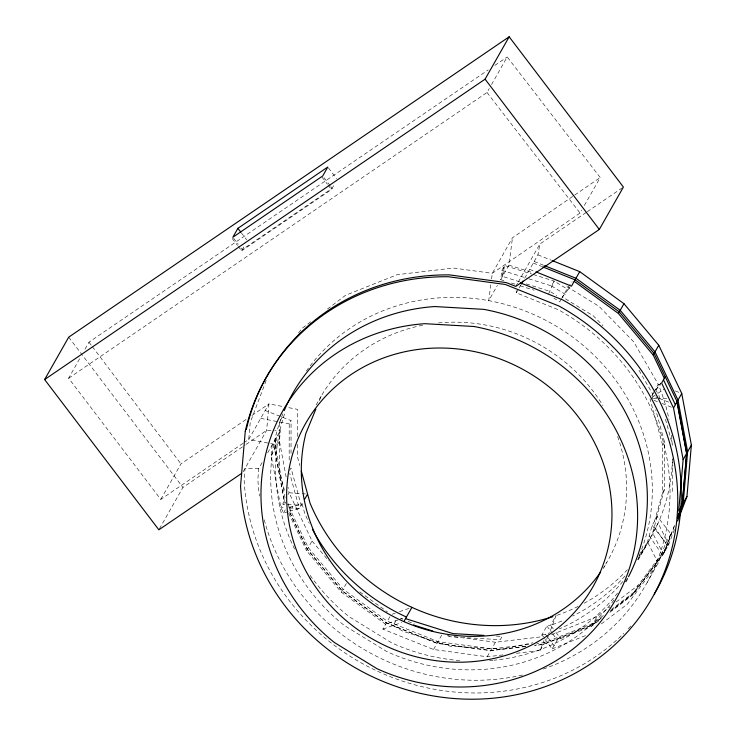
<?xml version="1.0" encoding="UTF-8"?>
<svg xmlns="http://www.w3.org/2000/svg" width="736" height="736" viewBox="0 0 736 736"><rect width="100%" height="100%" fill="white"/><g stroke="black" fill="none" stroke-linecap="round" stroke-linejoin="round"><path stroke-width="0.55" stroke-dasharray="3.68 2.76" d="M289.184 459.963L289.211 423.844L291.06 420.596L265.181 410.495M291.033 453.33L291.06 420.596M297.427 444.323L297.408 456.734L299.81 465.52M297.436 436.42L297.454 409.336L287.583 407.45M654.497 521.281L662.612 492.66L662.658 445.262L649.98 398.746M656.346 518.034L664.452 489.403L664.507 442.005L655.748 409.888M672.253 491.51L672.29 458.786M262.117 462.613L258.787 468.482L257.867 479.164A209.484 195.702 29.6 0 0 259.468 496.101M288.273 511.64L283.516 512.946L280.821 507.279L271.207 455.676L272.127 444.995M275.586 438.904L274.666 449.576L284.28 501.188L285.255 503.24M275.715 438.684L274.795 449.365L284.4 500.968L285.384 503.019M276.607 437.101L275.696 447.782L285.301 499.385L280.821 507.279L285.053 507.582M286.138 477.066L279.45 441.168L280.37 430.486L274.657 430.422M490.811 284.712L488.741 300.656L497.416 285.375M491.556 279.018L492.292 273.323L512.477 237.802L573.804 195.675M503.912 280.664L500.673 279.643L501.888 270.333L504.629 265.503L531.576 273.976M519.782 281.851L502.522 276.396L503.737 267.085M500.673 279.643L508.916 265.135L512.477 237.802M543.278 669.061A209.484 195.702 29.6 0 0 669.87 500.646A209.484 195.702 29.6 0 0 558.136 309.644L516.341 292.845L516.727 290.683M524.685 278.171L537.924 254.849L539.865 244.03L586.38 212.318M502.522 276.396L504.629 265.503M609.813 612.361L632.629 595.001L663.283 554.07L670.928 533.95L657.239 516.451L652.142 525.43L647.487 541.862A191.323 178.738 29.6 0 1 637.468 561.071M657.239 516.451L652.584 532.882A191.323 178.738 29.6 0 1 637.588 559.802M516.488 653.301L540.15 650.495L543.886 640.568M550.408 630.623L556.057 615.618L550.565 625.296L546.912 626.032L541.816 635.012L544.401 638.489M266.211 380.429L250.203 422.584L248.759 439.401L244.03 442.63M670.928 533.95L665.822 542.929L658.186 563.049L647.202 582.388M664.001 552.81L675.427 522.827M674.305 526.562L665.022 551.006L634.368 591.946L611.561 609.298M674.434 529.515L668.785 544.392L663.283 554.07L652.584 532.882L658.085 523.204L668.785 544.392L638.13 585.322L632.629 595.001M319.341 400.642L321.264 395.95A165.25 154.376 29.6 0 1 424.884 324.824M243.082 443.274L160.779 499.404L68.641 378.23L80.5 357.199M85.017 349.186L88.964 342.176L488.235 69.902M238.225 246.413L241.583 250.847L245.079 244.702M241.583 250.847L331.476 189.548L334.402 184.396M160.779 499.404L180.955 463.882L246.229 419.364M159.427 528.825L182.933 487.434L245.024 445.096M243.092 471.84L266.662 430.339L268.934 403.88L283.194 406.612M282.247 417.156L279.505 421.986L279.524 472.392L285.145 492.826M267.683 452.824L280.37 430.486M271.207 455.676L279.45 441.168M68.641 378.23L487.02 92.488L489.265 88.541M491.51 84.594L507.205 56.966L600.226 177.532L583.97 206.144M316.176 404.901L321.264 395.95M289.625 470.433L291.014 467.995L301.199 505.347L285.936 504.261M287.988 494.666L289.064 492.77L288.015 487.158M283.516 512.946L286.267 508.116M289.119 507.334L302.091 503.764L299.35 508.594L290.177 511.115L292.919 506.285M398.056 619.951L385.609 624.284L341.357 592.232L306.553 550.675L312.055 540.997L289.064 492.77L305.412 493.93M341.357 592.232L346.325 583.492M515.789 286.405L517.776 282.909M518.273 282.035L539.865 244.03M516.341 292.845L518.567 288.935M519.119 287.951L520.794 285.016M327.41 309.083L345.543 295.292L397.173 274.694L453.348 268.033L492.292 273.323L580.042 213.054L581.725 210.091M528.825 278.806L551.457 285.927L554.199 281.097L568.054 289.561L570.106 286.81M548.614 293.82L554.199 281.097L532.652 274.316M561.163 299.34L559.774 301.778L553.96 298.209M561.623 298.531L568.017 287.27L572.148 281.75M502.964 654.902L487.186 656.779L433.532 649.483L382.858 629.114L390.034 616.492M395.968 620.678L393.226 625.508L402.868 631.24L450.349 646.236L502.062 649.078L532.882 642.804M433.532 649.483L441.775 634.975M487.186 656.779L495.429 642.261L543.886 636.52M654.718 391.248L651.82 395.499L652.731 398.82M653.77 392.067L658.223 384.238L633.678 341.78L598.948 306.268L565.11 285.485M540.15 650.495L548.394 635.987M662.658 445.262L664.507 442.005M545.045 639.354L552.138 648.922L557.244 639.943L591.569 626.244L600.696 619.307M603.299 568.542L606.694 562.571M662.612 492.66L664.452 489.403M591.569 626.244L597.062 616.566L609.84 606.85M638.471 557.732L647.487 541.862L658.186 563.049L627.532 603.98L601.064 624.119M655.408 390.328L660.891 382.95M653.191 393.65L651.82 395.499L658.242 398.02M655.942 389.96L660.735 383.502M568.054 289.561L562.46 297.05L593.446 315.946L602.922 325.634M298.595 332.948L301.99 328.431L311.061 321.522M664.13 552.589L633.346 593.74L610.53 611.101M616.225 601.984L638.13 585.322M603.345 615.544L593.308 623.18L544.631 642.602L536.746 643.54M601.533 617.826L592.406 624.763L543.729 644.184L534.722 645.251M610.659 610.88L633.475 593.529M600.493 618.737L592.287 624.984L543.61 644.405L534.594 645.472M574.752 195.031L600.226 177.532M494.868 65.375L507.205 56.966M251.905 415.49L268.934 403.88L248.759 439.401L269.597 443.394M245.971 444.452L266.662 430.339L273.516 430.413M587.328 211.664L622.454 187.717M652.584 396.971L655.196 395.186M657.8 393.41L664.415 388.902M551.568 634.717L597.062 616.566M552.138 648.922L586.463 635.223M392.141 614.238L395.269 613.152M399.427 611.708L411.921 607.356M399.105 619.583L404.331 617.762M382.858 629.114L401.58 622.592M541.816 635.012L545.459 634.276A191.323 178.738 29.6 0 0 549.746 632.758M528.853 644.469L491.666 648.885L438.021 641.59L387.348 621.221L343.096 589.168L308.292 547.612L287.748 504.519M525.706 646.328L490.765 650.468L437.12 643.172L386.446 622.803L342.203 590.75L307.39 549.194L288.806 510.204M525.578 646.539L490.645 650.679L437 643.384L386.326 623.024L342.074 590.971L307.271 549.415L288.687 510.425M653.246 398.691L658.683 398.608M666.669 398.48L659.778 398.59L658.84 395.204M258.787 468.482L245.079 468.335L244.104 479.66A222.198 207.58 29.6 0 0 388.222 675.869A222.198 207.58 29.6 0 0 623.769 633.374M496.441 636.097L502.164 636.428L500.314 639.676L463.726 637.578M458.013 637.247L451.15 636.861L447.911 635.84M284.841 504.188L282.661 504.031L285.43 505.411M289.285 507.877L299.35 508.594L289.763 473.441M447.368 635.729L449.604 636.033M454.075 636.64L495.429 642.261M260.691 418.388L289.211 423.844M270.701 443.596L277.279 444.857M501.888 270.333L527.749 278.466M508.916 265.135L532.652 272.633M526.258 283.894L549.994 291.392L556.775 295.55M511.465 283.056L515.78 284.418M520.094 285.78L534.124 290.205M660.358 385.075L658.223 384.238A191.323 178.738 29.6 0 1 669.024 419.52M675.344 390.954L679.622 392.638M659.318 398.434L668.941 402.215M653.991 400.32L658.002 401.893M662.05 403.484L671.434 407.174M537.924 254.849L551.512 260.305M534.17 261.464L543.573 265.245M533.269 263.046L541.632 266.404M529.681 269.358L534.906 271.455M400.605 618.424L402.721 619.27M407.992 621.396L414.331 623.935M289.11 507.242L290.95 508.162M551.457 285.927L565.312 294.391M359.766 591.9L387.421 611.929M312.055 540.997L328.725 560.906M652.142 525.43L665.822 542.929M487.02 92.488L580.042 213.054M328.468 167.918L336.545 178.554M324.079 177.735L330.133 185.702M330.804 186.585L332.157 188.361L242.264 249.66L240.92 247.885M322.055 177.146L327.437 184.23M328.109 185.113L331.476 189.548M553.251 628.838L550.565 625.296A191.323 178.738 29.6 0 0 564.374 619.942M555.947 632.38L560.657 638.581M241.27 232.769L246.661 239.853M545.459 634.276L547.483 636.934M548.154 637.818L555.551 647.56M233.514 238.142L238.225 244.343M232.162 238.446L237.553 245.53M68.706 337.171L182.933 487.434M88.964 342.176L91.733 345.837M92.423 346.748L180.955 463.882M546.912 626.032L552.083 632.988M552.727 633.852L557.244 639.943M654.295 526.829L666.788 544.852M649.198 535.808L661.692 553.831M656.107 390.503L657.239 392.444M638.995 370.263L652.657 394.018M288.742 513.305L306.553 550.675M665.464 419.272L672.308 444.112M288.107 503.58L290.177 511.115M302.091 503.764L304.594 512.928A191.323 178.738 29.6 0 0 309.267 523.232M617.642 436.494A165.25 154.376 29.6 0 1 603.778 567.327M438.454 322.929A165.25 154.376 29.6 0 1 602.931 405.573M617.541 593.05A191.323 178.738 29.6 0 1 494.012 660.21M492.881 660.321A191.323 178.738 29.6 0 1 489.504 660.606M459.761 660.56A191.323 178.738 29.6 0 1 391.736 642.878L349.186 616.74A191.323 178.738 29.6 0 1 309.736 574.761M294.584 549.074A191.323 178.738 29.6 0 1 285.421 411.433M306.351 370.999A191.323 178.738 29.6 0 1 551.485 323.408A191.323 178.738 29.6 0 1 638.36 557.686M613.971 599.932A191.323 178.738 29.6 0 1 386.796 651.581L344.236 625.444A191.323 178.738 29.6 0 1 282.9 413.733M630.78 626.023A222.198 207.58 29.6 0 1 626.925 630.154M522.45 675.032A209.484 195.702 29.6 0 1 263.939 518.659M627.44 569.664A191.323 178.738 29.6 0 1 584.237 603.207M578.165 606.381A191.323 178.738 29.6 0 1 557.134 615.25M671.444 435.234A191.323 178.738 29.6 0 1 672.262 445.427M672.428 459.089A191.323 178.738 29.6 0 1 639.096 555.708M625.002 575.966A191.323 178.738 29.6 0 1 572.663 616.06M622.858 581.495A191.323 178.738 29.6 0 1 559.277 628.921"/><path stroke-width="1.1" d="M665.224 376.749L661.636 383.06L673.523 407.992L683.128 459.595L678.702 511.069L686.946 496.561L691.371 445.087L681.757 393.475L658.766 345.258L623.962 303.701L579.72 271.648L552.552 260.728M682.162 504.979L686.587 453.505L676.982 401.893M677.322 517.73L682.29 504.758L686.716 453.284L677.102 401.681L654.111 353.455L619.307 311.898L575.055 279.846L542.671 266.828M677.534 518.061L683.183 503.176L687.608 451.702L678.003 400.099L655.012 351.872L620.209 310.316L575.957 278.263L544.612 265.668M677.663 521.005L686.946 496.561M315.873 409.06L305.918 433.265A165.25 154.376 29.6 0 0 399.758 619.73A165.25 154.376 29.6 0 0 600.668 572.001M241.647 473.358L158.866 529.81L44.629 379.546L68.706 337.171L509.165 36.8L623.401 187.064L599.325 229.439L515.789 286.405L506.368 282.624L449.457 274.887A222.198 207.58 29.6 0 0 246.312 429.438M237.903 228.335L232.843 237.259L322.727 175.959L327.796 167.035L237.903 228.335L240.598 231.877M44.629 379.546L485.088 79.175L509.165 36.8M304.842 498.925L307.593 494.086M521.346 284.041L523.011 281.106M579.72 271.648L571.476 286.157L535.955 271.878M404.138 621.055L411.921 607.356M664.323 378.341L653.209 355.037L618.406 313.481L623.962 303.701M653.209 355.037L658.766 345.258M673.523 407.992L681.757 393.475M683.128 459.595L691.371 445.087M483.865 635.38L452.999 633.604L405.518 618.617M413.384 624.938L432.805 631.065M520.389 282.882L562.598 299.846A222.198 207.58 29.6 0 1 654.304 594.035M574.218 281.327L618.406 313.481M485.088 79.175L599.325 229.439M663.486 379.813L675.363 404.736M301.3 471.012L310.086 503.249A191.323 178.738 29.6 0 0 552.902 616.667M284.206 410.587A191.323 178.738 29.6 0 1 434.626 306.544L483.791 309.359A191.323 178.738 29.6 0 1 628.544 576.647M627.486 578.671A191.323 178.738 29.6 0 1 625.83 581.688M406.419 617.035A191.323 178.738 29.6 0 1 312.395 529.331M245.263 431.287L240.562 485.889A222.198 207.58 29.6 0 0 577.466 671.94A222.198 207.58 29.6 0 0 559.066 306.075L505.31 284.473L448.408 276.736A222.198 207.58 29.6 0 0 245.263 431.287M474.058 326.508L424.893 323.684A191.323 178.738 29.6 0 0 267.426 447.69A191.323 178.738 29.6 0 0 334.503 642.583L377.053 668.73A191.323 178.738 29.6 0 0 631.157 562.534A191.323 178.738 29.6 0 0 474.058 326.508M310.334 578.8A165.25 154.376 29.6 0 0 592.011 588.423A165.25 154.376 29.6 0 0 445.538 348.11A165.25 154.376 29.6 0 0 310.334 578.8"/></g></svg>
